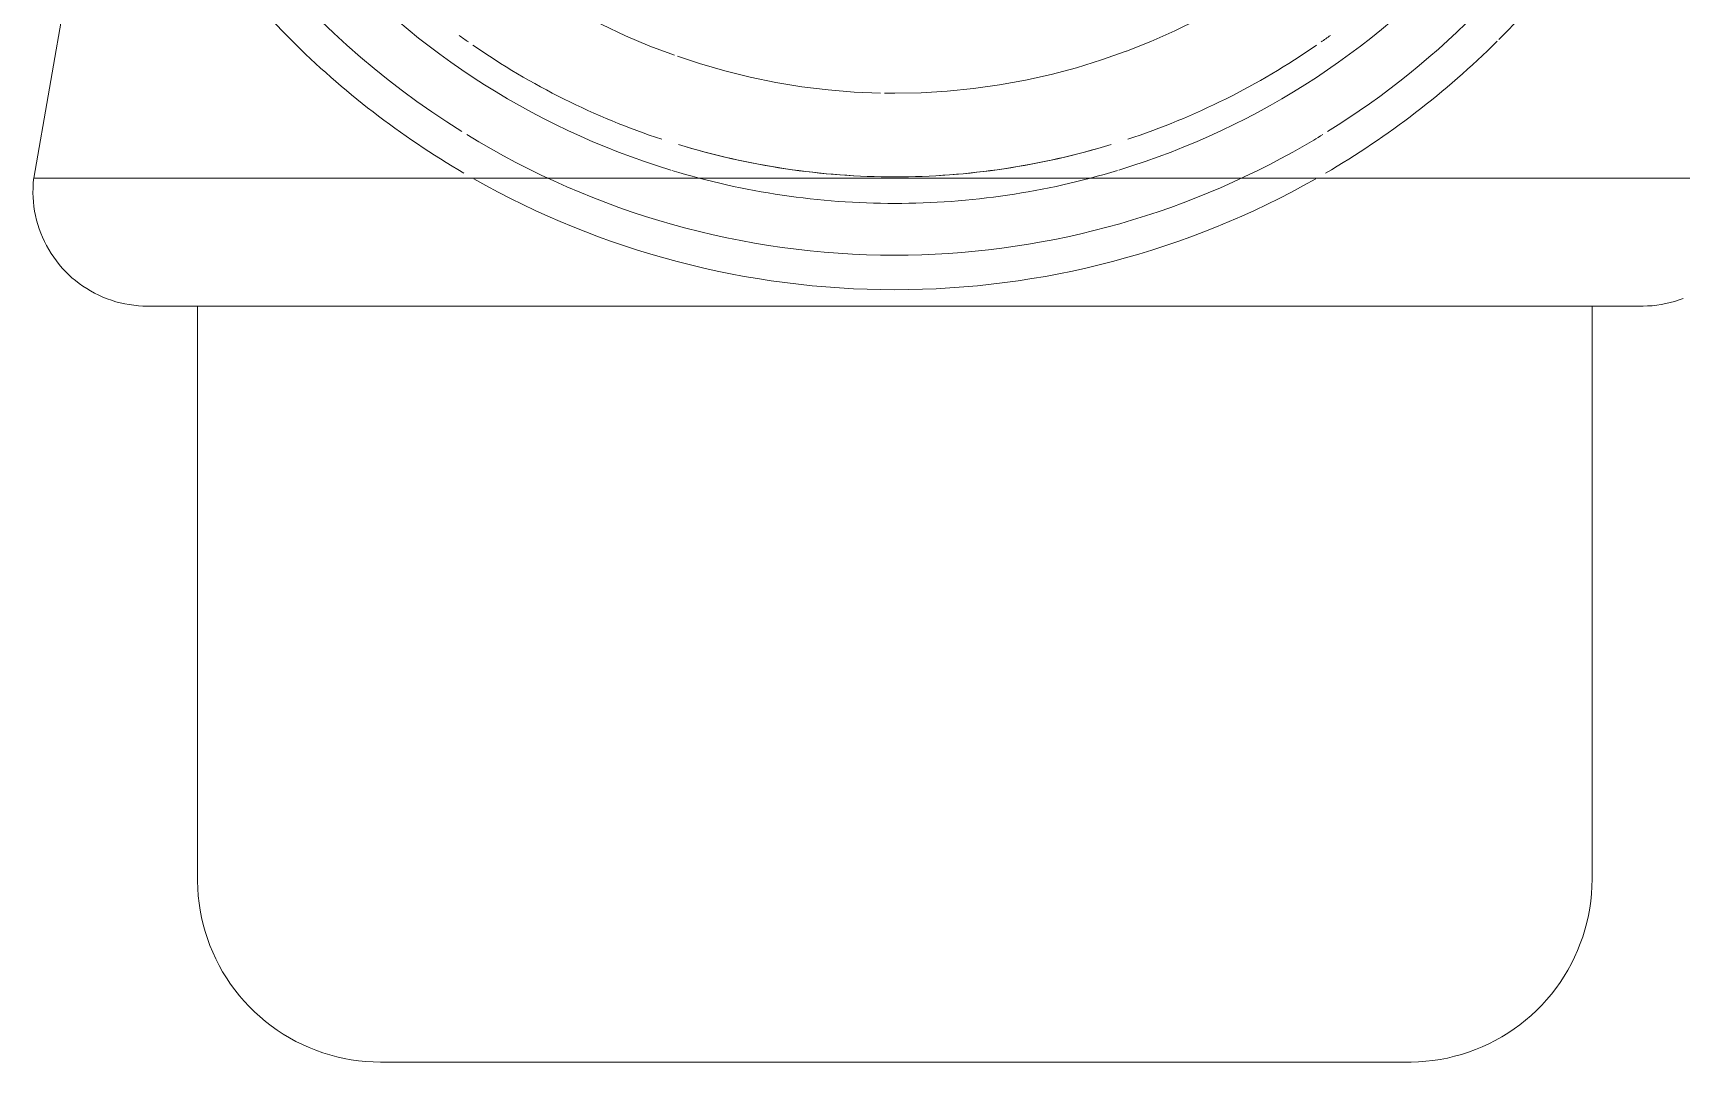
# Model space of a CAD drawing. Header units: metres. Extents: x -0.9 to 62, y -37.3 to 60.
# Drawn here: x 24.6084 to 24.6751, y 0.5542 to 0.5958 of the extents above; entities that cross this region are included whole.
import ezdxf

# ---------------------------------------------------------------- set-up
doc = ezdxf.new("R2010")
doc.units = ezdxf.units.M
doc.layers.add('P-SANR-FIXT', color=7, linetype='Continuous', lineweight=5)

# ---------------------------------------------------------------- blocks, each defined once
blk = doc.blocks.new('USO_ESG_Sifão de Uso Geral - Sifão para lavatório-3607478-DD')
at = {"layer": 'P-SANR-FIXT'}
for p, q in [((42.96093729448958, 0.6441574602753722), (42.95148152393432, 0.589951747940427)), ((42.98633120958562, 0.589951747940432), (42.95148152393433, 0.589951747940432)), ((43.02118089523691, 0.589951747940432), (42.98633120958562, 0.589951747940432)), ((42.95810771432938, 0.5847653019777135), (42.95810771432938, 0.5615628943127989)), ((43.01455470484185, 0.5615628943127989), (43.01455470484185, 0.5847653019777135))]:
    blk.add_line(p, q, dxfattribs=at)
at = {"layer": 'P-SANR-FIXT', "color": 253, "true_color": 0xa6a6a6}
for p, q in [((42.99470420363982, 0.594733670050381), (42.99569924465291, 0.595085652751873)), ((42.98591469368721, 0.5933869378016561), (42.98633120958562, 0.5933824407851755)), ((42.98633120958562, 0.5847653019777168), (42.95810771432939, 0.5847653019777168)), ((42.95965717883323, 0.5847653019777135), (42.95910847093823, 0.5847653019777135)), ((43.01455470484185, 0.5847653019777168), (42.98633120958562, 0.5847653019777168)), ((43.0136946202835, 0.5847653019777135), (43.01315758343562, 0.5847653019777135)), ((42.98655596381146, 0.5541574602753818), (42.98633120958562, 0.5541574602753818))]:
    blk.add_line(p, q, dxfattribs=at)
at = {"layer": 'P-SANR-FIXT', "color": 254, "true_color": 0xdfdfdf}
for p, q in [((42.98633120958562, 0.589951747940432), (42.95148152393433, 0.589951747940432)), ((43.02118089523691, 0.589951747940432), (42.98633120958562, 0.589951747940432)), ((42.98633120958562, 0.5847653019777168), (42.95810771432939, 0.5847653019777168)), ((42.96024855948728, 0.5847653019777135), (42.95965717883323, 0.5847653019777135)), ((42.96226894502622, 0.5847653019777135), (42.96155548798718, 0.5847653019777135)), ((42.96302089655553, 0.5847653019777135), (42.96226894502622, 0.5847653019777135)), ((42.96925409934082, 0.5847653019777135), (42.96855416654222, 0.5847653019777135)), ((42.97797307837928, 0.5847653019777135), (42.97698526497622, 0.5847653019777135)), ((43.01455470484185, 0.5847653019777168), (42.98633120958562, 0.5847653019777168)), ((42.99500265651788, 0.5847653019777135), (42.9938370557584, 0.5847653019777135)), ((43.00984820603404, 0.5847653019777135), (43.00916449688857, 0.5847653019777135)), ((43.01058988357789, 0.5847653019777135), (43.00984820603404, 0.5847653019777135))]:
    blk.add_line(p, q, dxfattribs=at)
at = {"layer": 'P-SANR-FIXT', "color": 253, "true_color": 0xa6a6a6, "flags": 128}
for points in [[(42.99570788984967, 0.5950887108767856), (42.99669657537136, 0.5954836044516633), (42.99766867851893, 0.5959177190295316), (42.99862264413476, 0.5963903601196744), (42.99955694607734, 0.5969007715971696), (43.00047008966288, 0.5974481369125378), (43.00136061405641, 0.598031580398038), (43.00222709460891, 0.5986501686685548), (43.00294853007093, 0.5992100782749364)], [(42.96997806639841, 0.5989983532442479), (42.97083098903931, 0.5983612010136808), (42.97170870872652, 0.5977586662454614), (42.97260982129583, 0.5971917128666844), (42.97353288515933, 0.5966612478818122), (42.97447642361174, 0.5961681199216611), (42.97543892719282, 0.5957131178857716), (42.97641885610217, 0.5952969696803398), (42.97741464266258, 0.5949203410537206)], [(42.97753397918582, 0.5948805831485765), (42.97842469382796, 0.5945838345313738), (42.97944739373192, 0.5942879884519515), (42.98048110627276, 0.5940332761060678), (42.98152417773097, 0.5938201049791434), (42.98257493941468, 0.5936488160995053), (42.98363171032938, 0.5935196834928226), (42.98469279986703, 0.5934329137437174), (42.98575651051073, 0.5933886456652799)], [(42.98633120958562, 0.5933824407851755), (42.98739562805629, 0.5934037319934924), (42.98845834368447, 0.5934675715570522), (42.98951765635187, 0.5935738573461699), (42.99057187138418, 0.593722419326259), (42.99161930226222, 0.5939130198298394), (42.99265827332006, 0.5941453539367676), (42.99368712242562, 0.5944190499620343), (42.99470420363982, 0.594733670050381)], [(42.97389875832773, 0.5541574602753818), (42.97324095791763, 0.5541574602753818), (42.97260409911777, 0.5541574602753818), (42.97198920076635, 0.5541574602753818), (42.97139724656959, 0.5541574602753818), (42.97082918352789, 0.5541574602753818), (42.97028592042098, 0.5541574602753818), (42.96976832635391, 0.5541574602753818)], [(42.97978254366932, 0.5541574602753818), (42.97899754303149, 0.5541574602753818), (42.97822427469571, 0.5541574602753818), (42.97746397572637, 0.5541574602753818), (42.97671786243962, 0.5541574602753818), (42.97598712845757, 0.5541574602753818), (42.97527294279871, 0.5541574602753818), (42.97457644800773, 0.5541574602753818), (42.97409466021987, 0.5541574602753818)], [(42.98633120958562, 0.5541574602753818), (42.98549870917842, 0.5541574602753818), (42.98466754059428, 0.5541574602753818), (42.98383903352564, 0.5541574602753818), (42.98301451340705, 0.5541574602753818), (42.98219529929483, 0.5541574602753818), (42.98138270175679, 0.5541574602753818), (42.98057802077565, 0.5541574602753818), (42.97989807487906, 0.5541574602753818)], [(43.00302928817661, 0.5541574602753818), (43.00251876604665, 0.5541574602753818), (43.00198234727952, 0.5541574602753818), (43.00142089003081, 0.5541574602753818), (43.00083529251236, 0.5541574602753818), (43.00022649155526, 0.5541574602753818), (42.99959546111118, 0.5541574602753818), (42.99894321069421, 0.5541574602753818), (42.99827078376588, 0.5541574602753818), (42.99757925606585, 0.5541574602753818), (42.99686973389089, 0.5541574602753818), (42.99614335232515, 0.5541574602753818), (42.99540127342416, 0.5541574602753818), (42.99464468435589, 0.5541574602753818), (42.99387479550142, 0.5541574602753818), (42.99309283851871, 0.5541574602753818), (42.9923000643721, 0.5541574602753818), (42.99149774133112, 0.5541574602753818), (42.99068715294148, 0.5541574602753818), (42.9898695959717, 0.5541574602753818), (42.98904637833851, 0.5541574602753818), (42.98821881701452, 0.5541574602753818), (42.98738823592132, 0.5541574602753818), (42.98655596381146, 0.5541574602753818)]]:
    blk.add_lwpolyline(points, dxfattribs=at)
at = {"layer": 'P-SANR-FIXT', "flags": 128}
for points in [[(42.95608709751568, 0.5847653019777135), (42.95590162290885, 0.5847690119645278), (42.95571644502182, 0.5847801359897838), (42.95553186009971, 0.5847986562574146), (42.95534816343904, 0.584824543138943), (42.95516564891525, 0.5848577552208803), (42.95498460851265, 0.5848982393709812), (42.95480533185727, 0.5849459308232395), (42.95462810575352, 0.5850007532815057), (42.95445321372536, 0.5850626190415447), (42.95428093556271, 0.5851314291313322), (42.9541115468739, 0.5852070734694083), (42.95394531864468, 0.585289431040967), (42.95378251680476, 0.5853783700914608), (42.95362340180238, 0.5854737483373845), (42.95346822818757, 0.5855754131938878), (42.95331724420502, 0.5856832020188899), (42.95317069139691, 0.5857969423732636), (42.95302880421643, 0.5859164522967053), (42.95289180965285, 0.5860415405988313), (42.95275992686821, 0.5861720071650437), (42.95263336684687, 0.5863076432766654), (42.95251233205782, 0.5864482319448545), (42.95239701613094, 0.5865935482577327), (42.95228760354709, 0.5867433597401953), (42.95218426934309, 0.5868974267258317), (42.95208717883159, 0.5870555027403284), (42.95199648733672, 0.5872173348957863), (42.95191233994553, 0.5873826642952764), (42.95183487127588, 0.5875512264470273), (42.95176420526111, 0.5877227516875573), (42.95170045495178, 0.5878969656130698), (42.9516437223348, 0.5880735895184468), (42.95159409817023, 0.5882523408431183), (42.95155166184616, 0.5884329336230983), (42.95151648125164, 0.5886150789484603), (42.95148861266814, 0.5887984854255406), (42.95146810067945, 0.5889828596430995), (42.95145497810035, 0.589167906641722), (42.9514492659242, 0.5893533303856838), (42.95145097328922, 0.5895388342365488), (42.95146009746403, 0.5897241214277291), (42.95147662385187, 0.5899088955392425), (42.95148152393432, 0.589951747940427)], [(43.0182495011338, 0.5850780007394195), (43.01807519197724, 0.5850145112779322), (43.01789848334813, 0.5849580431083575), (43.01771965794255, 0.5849086865677183), (43.01753900184303, 0.5848665206159525), (43.01735680406079, 0.5848316127095866), (43.01717335607341, 0.5848040186938244), (43.01698895135853, 0.5847837827132049), (43.01680388492436, 0.5847709371409809), (43.01661845283773, 0.5847655025273274), (43.01657532165555, 0.5847653019777135)], [(42.95910847093823, 0.5847653019777135), (42.95860331361786, 0.5847653019777135), (42.95814251501606, 0.5847653019777135), (42.95772681231231, 0.5847653019777135), (42.95735687054226, 0.5847653019777135), (42.9570332815338, 0.5847653019777135), (42.95675656296034, 0.5847653019777135), (42.95652715751255, 0.5847653019777135), (42.95634543219023, 0.5847653019777135), (42.95621167771511, 0.5847653019777135), (42.95612610806584, 0.5847653019777135), (42.95608886013557, 0.5847653019777135), (42.95608709751568, 0.5847653019777135)], [(42.95608709751568, 0.5847653019777135), (42.95611128957947, 0.5847653019777135), (42.95618382706869, 0.5847653019777135), (42.95630459393885, 0.5847653019777135), (42.95647339698871, 0.5847653019777135), (42.95668996616939, 0.5847653019777135), (42.95695395501641, 0.5847653019777135), (42.95726494120392, 0.5847653019777135), (42.95762242722037, 0.5847653019777135), (42.9580258411644, 0.5847653019777135), (42.95847453765975, 0.5847653019777135), (42.95896779888773, 0.5847653019777135), (42.95950483573561, 0.5847653019777135), (42.960084789059, 0.5847653019777135), (42.9607067310563, 0.5847653019777135), (42.96136966675297, 0.5847653019777135), (42.96207253559334, 0.5847653019777135), (42.96281421313719, 0.5847653019777135), (42.96359351285866, 0.5847653019777135), (42.96440918804444, 0.5847653019777135), (42.96525993378825, 0.5847653019777135), (42.96614438907835, 0.5847653019777135), (42.96706113897498, 0.5847653019777135), (42.96800871687386, 0.5847653019777135), (42.96898560685248, 0.5847653019777135), (42.96999024609529, 0.5847653019777135), (42.9710210273938, 0.5847653019777135), (42.9720763017178, 0.5847653019777135), (42.97315438085352, 0.5847653019777135), (42.9742535401043, 0.5847653019777135), (42.97537202104981, 0.5847653019777135), (42.97650803435915, 0.5847653019777135), (42.97765976265335, 0.5847653019777135), (42.97882536341284, 0.5847653019777135), (42.98000297192502, 0.5847653019777135), (42.98119070426754, 0.5847653019777135), (42.98238666032196, 0.5847653019777135), (42.98358892681376, 0.5847653019777135), (42.98479558037299, 0.5847653019777135), (42.98600469061139, 0.5847653019777135), (42.98633120958562, 0.5847653019777135)], [(42.98633120958562, 0.5847653019777135), (42.98754065149036, 0.5847653019777135), (42.98874815854606, 0.5847653019777135), (42.989951798999, 0.5847653019777135), (42.99114964728123, 0.5847653019777135), (42.99233978709105, 0.5847653019777135), (42.99352031445859, 0.5847653019777135), (42.99468934079194, 0.5847653019777135), (42.99584499589835, 0.5847653019777135), (42.99698543097614, 0.5847653019777135), (42.99810882157249, 0.5847653019777135), (42.99921337050208, 0.5847653019777135), (43.00029731072225, 0.5847653019777135), (43.00135890815989, 0.5847653019777135), (43.00239646448554, 0.5847653019777135), (43.00340831983043, 0.5847653019777135), (43.00439285544184, 0.5847653019777135), (43.00534849627283, 0.5847653019777135), (43.00627371350192, 0.5847653019777135), (43.00716702697893, 0.5847653019777135), (43.00802700759284, 0.5847653019777135), (43.00885227955812, 0.5847653019777135), (43.00964152261569, 0.5847653019777135), (43.01039347414502, 0.5847653019777135), (43.01110693118406, 0.5847653019777135), (43.01178075235375, 0.5847653019777135), (43.01241385968395, 0.5847653019777135), (43.013005240338, 0.5847653019777135), (43.013553948233, 0.5847653019777135), (43.01405910555337, 0.5847653019777135), (43.01451990415516, 0.5847653019777135), (43.01493560685893, 0.5847653019777135), (43.01530554862898, 0.5847653019777135), (43.01562913763744, 0.5847653019777135), (43.01590585621089, 0.5847653019777135), (43.01613526165868, 0.5847653019777135), (43.016316986981, 0.5847653019777135), (43.01645074145612, 0.5847653019777135), (43.0165363111054, 0.5847653019777135), (43.01657355903566, 0.5847653019777135), (43.01657532165555, 0.5847653019777135)], [(43.01657532165555, 0.5847653019777135), (43.01655112959176, 0.5847653019777135), (43.01647859210254, 0.5847653019777135), (43.01635782523238, 0.5847653019777135), (43.01618902218252, 0.5847653019777135), (43.01597245300184, 0.5847653019777135), (43.01570846415482, 0.5847653019777135), (43.01539747796731, 0.5847653019777135), (43.01503999195085, 0.5847653019777135), (43.01463657800683, 0.5847653019777135), (43.01418788151149, 0.5847653019777135), (43.0136946202835, 0.5847653019777135)], [(42.9655131483668, 0.5541574602753818), (42.96521700999028, 0.5541633838327416), (42.96492134537199, 0.5541811450283907), (42.96462662751225, 0.5542107154482052), (42.96433332789675, 0.5542520477858224), (42.96404191574234, 0.5543050759183182), (42.96375285724628, 0.5543697150119934), (42.96346661484049, 0.5544458616580875), (42.96318364645178, 0.55453339403821), (42.9629044047692, 0.5546321721192236), (42.96262933651987, 0.5547420378772723), (42.96235888175432, 0.55486281555058), (42.96209347314248, 0.5549943119206331), (42.9618335352815, 0.5551363166212903), (42.96157948401651, 0.5552886024753249), (42.96133172577535, 0.5554509258578552), (42.96109065691834, 0.5556230270860959), (42.96085666310424, 0.5558046308347944), (42.96063011867324, 0.5559954465766936), (42.96041138604807, 0.5561951690473127), (42.9602008151543, 0.5564034787333033), (42.95999874286044, 0.5566200423836027), (42.95980549243905, 0.556844513542571), (42.95962137304956, 0.5570765331042383), (42.95944667924374, 0.5573157298867983), (42.95928169049441, 0.5575617212264289), (42.95912667074836, 0.5578141135894583), (42.95898186800413, 0.5580725032019475), (42.95884751391521, 0.5583364766956368), (42.9587238234195, 0.5586056117692482), (42.95861099439538, 0.5588794778640754), (42.95850920734523, 0.5591576368527897), (42.95841862510663, 0.5594396437403463), (42.95833939259182, 0.5597250473758812), (42.95827163655594, 0.5600133911744635), (42.95821546539419, 0.5603042138475235), (42.95817096896842, 0.5605970501408233), (42.95813821846345, 0.5608914315787632), (42.95811726627309, 0.5611868872138395), (42.95810814591638, 0.561482944380064), (42.95810771432938, 0.5615628943127989)], [(43.01455470484185, 0.5615628943127989), (43.0145487812845, 0.5612667559362805), (43.01453102008884, 0.5609710913179904), (43.01450144966902, 0.5606763734582476), (43.0144601173314, 0.5603830738427582), (43.01440708919891, 0.5600916616883391), (43.01434245010523, 0.5598026031922723), (43.01426630345915, 0.5595163607864906), (43.01417877107902, 0.5592333923977789), (43.01407999299801, 0.5589541507151995), (43.01397012723996, 0.5586790824658723), (43.01384934956665, 0.55840862770032), (43.0137178531966, 0.5581432190884746), (43.01357584849594, 0.5578832812274951), (43.0134235626419, 0.5576292299625101), (43.01326123925937, 0.5573814717213484), (43.01308913803113, 0.557140402864344), (43.01290753428244, 0.5569064090502424), (43.01271671854054, 0.5566798646192311), (43.01251699606992, 0.5564611319940709), (43.01230868638392, 0.556250561100303), (43.01209212273363, 0.556048488806439), (43.01186765157466, 0.5558552383850401), (43.011635632013, 0.5556711189955578), (43.01139643523042, 0.5554964251897376), (43.0111504438908, 0.5553314364404041), (43.01089805152777, 0.555176416694359), (43.01063966191528, 0.5550316139501271), (43.0103756884216, 0.554897259861211), (43.01010655334798, 0.5547735693654904), (43.00983268725316, 0.5546607403413735), (43.00955452826444, 0.5545589532912314), (43.00927252137688, 0.5544683710526276), (43.00898711774134, 0.5543891385378232), (43.00869877394276, 0.5543213825019397), (43.00840795126971, 0.554265211340179), (43.00811511497641, 0.5542207149144195), (43.00782073353847, 0.5541879644094483), (43.00752527790339, 0.5541670122190888), (43.00722922073717, 0.5541578918623743), (43.00714927080443, 0.5541574602753818)], [(42.96927722936679, 0.5541574602753818), (42.96881341511003, 0.5541574602753818), (42.9683776255875, 0.5541574602753818), (42.96797055796948, 0.5541574602753818), (42.9675928634773, 0.5541574602753818), (42.9672451463416, 0.5541574602753818), (42.96692796283562, 0.5541574602753818), (42.9666418203853, 0.5541574602753818), (42.96638717675753, 0.5541574602753818), (42.96616443932776, 0.5541574602753818), (42.9659739644284, 0.5541574602753818), (42.96581605677865, 0.5541574602753818), (42.96569096899706, 0.5541574602753818), (42.96559890119739, 0.5541574602753818), (42.96554000066848, 0.5541574602753818), (42.96551436163863, 0.5541574602753818), (42.9655131483668, 0.5541574602753818)], [(42.9655131483668, 0.5541574602753818), (42.9655298005953, 0.5541574602753818), (42.96557973064079, 0.5541574602753818), (42.96566285862584, 0.5541574602753818), (42.96577905156342, 0.5541574602753818), (42.9659281235696, 0.5541574602753818), (42.96610983616098, 0.5541574602753818), (42.96632389863619, 0.5541574602753818), (42.96656996854091, 0.5541574602753818), (42.96684765221579, 0.5541574602753818), (42.96715650542621, 0.5541574602753818), (42.96749603407288, 0.5541574602753818), (42.96786569498242, 0.5541574602753818), (42.96826489677623, 0.5541574602753818), (42.96869300081659, 0.5541574602753818), (42.96914932222836, 0.5541574602753818), (42.96963313099463, 0.5541574602753818), (42.97014365312458, 0.5541574602753818), (42.97068007189171, 0.5541574602753818), (42.97124152914041, 0.5541574602753818), (42.97182712665887, 0.5541574602753818), (42.97243592761597, 0.5541574602753818), (42.97306695806005, 0.5541574602753818), (42.97371920847702, 0.5541574602753818), (42.97439163540535, 0.5541574602753818), (42.97508316310539, 0.5541574602753818), (42.97579268528034, 0.5541574602753818), (42.97651906684608, 0.5541574602753818), (42.97726114574706, 0.5541574602753818), (42.97801773481534, 0.5541574602753818), (42.97878762366981, 0.5541574602753818), (42.97956958065252, 0.5541574602753818), (42.98036235479913, 0.5541574602753818), (42.98116467784011, 0.5541574602753818), (42.98197526622975, 0.5541574602753818), (42.98279282319953, 0.5541574602753818), (42.98361604083272, 0.5541574602753818), (42.98444360215671, 0.5541574602753818), (42.98527418324992, 0.5541574602753818), (42.98610645535977, 0.5541574602753818), (42.98633120958562, 0.5541574602753818)], [(42.98633120958562, 0.5541574602753818), (42.98716370999281, 0.5541574602753818), (42.98799487857695, 0.5541574602753818), (42.9888233856456, 0.5541574602753818), (42.98964790576419, 0.5541574602753818), (42.99046711987641, 0.5541574602753818), (42.99127971741445, 0.5541574602753818), (42.99208439839559, 0.5541574602753818), (42.99287987550191, 0.5541574602753818), (42.99366487613975, 0.5541574602753818), (42.99443814447552, 0.5541574602753818), (42.99519844344486, 0.5541574602753818), (42.99594455673161, 0.5541574602753818), (42.99667529071366, 0.5541574602753818), (42.99738947637253, 0.5541574602753818), (42.9980859711635, 0.5541574602753818), (42.99876366084349, 0.5541574602753818), (42.9994214612536, 0.5541574602753818), (43.00005832005347, 0.5541574602753818), (43.00067321840488, 0.5541574602753818), (43.00126517260166, 0.5541574602753818), (43.00183323564334, 0.5541574602753818), (43.00237649875026, 0.5541574602753818), (43.00289409281733, 0.5541574602753818), (43.00338518980444, 0.5541574602753818), (43.0038490040612, 0.5541574602753818), (43.00428479358373, 0.5541574602753818), (43.00469186120176, 0.5541574602753818), (43.00506955569393, 0.5541574602753818), (43.00541727282963, 0.5541574602753818), (43.00573445633561, 0.5541574602753818), (43.00602059878593, 0.5541574602753818), (43.00627524241371, 0.5541574602753818), (43.00649797984347, 0.5541574602753818), (43.00668845474283, 0.5541574602753818), (43.00684636239258, 0.5541574602753818), (43.00697145017417, 0.5541574602753818), (43.00706351797385, 0.5541574602753818), (43.00712241850275, 0.5541574602753818), (43.00714805753261, 0.5541574602753818), (43.00714927080443, 0.5541574602753818)], [(43.00714927080443, 0.5541574602753818), (43.00713261857593, 0.5541574602753818), (43.00708268853044, 0.5541574602753818), (43.00699956054539, 0.5541574602753818), (43.00688336760781, 0.5541574602753818), (43.00673429560163, 0.5541574602753818), (43.00655258301025, 0.5541574602753818), (43.00633852053505, 0.5541574602753818), (43.00609245063032, 0.5541574602753818), (43.00581476695544, 0.5541574602753818), (43.00550591374503, 0.5541574602753818), (43.00516638509836, 0.5541574602753818), (43.00479672418881, 0.5541574602753818), (43.004397522395, 0.5541574602753818), (43.00396941835464, 0.5541574602753818), (43.00351309694287, 0.5541574602753818), (43.00317337490157, 0.5541574602753818)]]:
    blk.add_lwpolyline(points, dxfattribs=at)
at = {"layer": 'P-SANR-FIXT', "color": 254, "true_color": 0xdfdfdf, "flags": 128}
for points in [[(42.96155548798718, 0.5847653019777135), (42.96088166681748, 0.5847653019777135), (42.96024855948728, 0.5847653019777135)], [(42.96463541157839, 0.5847653019777135), (42.96381013961311, 0.5847653019777135), (42.96302089655553, 0.5847653019777135)], [(42.9682695637294, 0.5847653019777135), (42.96731392289841, 0.5847653019777135), (42.96638870566931, 0.5847653019777135), (42.96549539219231, 0.5847653019777135), (42.96463541157839, 0.5847653019777135)], [(42.97344904866915, 0.5847653019777135), (42.97236510844898, 0.5847653019777135), (42.97130351101134, 0.5847653019777135), (42.97026595468569, 0.5847653019777135), (42.96925409934082, 0.5847653019777135)], [(42.97681742327288, 0.5847653019777135), (42.97567698819509, 0.5847653019777135), (42.97455359759875, 0.5847653019777135), (42.97344904866915, 0.5847653019777135)], [(42.98633120958562, 0.5847653019777135), (42.98512176768087, 0.5847653019777135), (42.98391426062517, 0.5847653019777135), (42.98271062017223, 0.5847653019777135), (42.98151277189, 0.5847653019777135), (42.9803226320802, 0.5847653019777135), (42.97914210471264, 0.5847653019777135), (42.97797307837928, 0.5847653019777135)], [(42.9938370557584, 0.5847653019777135), (42.9926594472462, 0.5847653019777135), (42.9914717149037, 0.5847653019777135), (42.99027575884926, 0.5847653019777135), (42.98907349235748, 0.5847653019777135), (42.98786683879824, 0.5847653019777135), (42.98665772855985, 0.5847653019777135), (42.98633120958562, 0.5847653019777135)], [(42.99840887906693, 0.5847653019777135), (42.99729039812142, 0.5847653019777135), (42.99615438481208, 0.5847653019777135), (42.99505274926045, 0.5847653019777135)], [(43.00267217307594, 0.5847653019777135), (43.00164139177743, 0.5847653019777135), (43.00058611745343, 0.5847653019777135), (42.99950803831771, 0.5847653019777135), (42.99840887906693, 0.5847653019777135)], [(43.00906890631258, 0.5847653019777135), (43.00825323112679, 0.5847653019777135), (43.00740248538299, 0.5847653019777135), (43.00651803009288, 0.5847653019777135), (43.00560128019625, 0.5847653019777135), (43.00465370229737, 0.5847653019777135), (43.00367681231874, 0.5847653019777135), (43.00292056386537, 0.5847653019777135)], [(43.01315758343562, 0.5847653019777135), (43.01257763011223, 0.5847653019777135), (43.01195568811493, 0.5847653019777135), (43.01129275241826, 0.5847653019777135), (43.01079921022998, 0.5847653019777135)]]:
    blk.add_lwpolyline(points, dxfattribs=at)
at = {"layer": 'P-SANR-FIXT', "color": 253, "true_color": 0xa6a6a6}
for radius, start, end in [(0.031077438353576, 188.2751990298271, 253.0426969830293), (0.03107743835357774, 286.9573030169565, 351.7248009701602), (0.03317195909158125, 197.9811155125715, 238.1260995877869), (0.03457092903813005, 201.7972354997527, 224.9999999999997), (0.03317195909157458, 301.873900412206, 329.9999999999997), (0.0345709290381199, 314.9999999999998, 329.9999999999986), (0.03457092903812044, 300.296466287568, 314.8447743051062), (0.03317195909158244, 238.5190423476497, 269.9999999999996), (0.03317195909158319, 299.9999999999937, 301.4809576523371), (0.03317195909157458, 269.9999999999996, 300.0000000000002), (0.03457092903812131, 240.4731918418036, 269.9999999999997), (0.03107743835357724, 253.1275918846757, 269.9999999999996), (0.03107743835357227, 269.9999999999996, 286.8724081153136), (0.03457092903811666, 269.9999999999996, 299.5268081581758)]:
    blk.add_arc((42.98633120958562, 0.6200000000000044), radius, start, end, dxfattribs=at)
at = {"layer": 'P-SANR-FIXT', "color": 254, "true_color": 0xdfdfdf}
for centre, radius, start, end in [((42.98633120958562, 0.6200000000000001), 0.02999999999999814, 234.0045529318062, 234.8843956453771), ((42.98633120958562, 0.6200000000000001), 0.03000000000000243, 234.0045529318102, 234.8843956453813), ((42.98633120958562, 0.6200000000000001), 0.02999999999999253, 305.1156043546155, 305.9954470681851), ((42.98633120958562, 0.6200000000000001), 0.02999999999999972, 305.1156043546094, 305.9954470681789), ((42.98633120958562, 0.6200000000000044), 0.03457092903811934, 224.9999999999908, 239.7035337124294), ((42.98633120958562, 0.6200000000000001), 0.03000000000000082, 235.3158985852776, 251.6846484728836), ((42.98633120958562, 0.6200000000000001), 0.03000000000000774, 235.315898585284, 251.6846484728876), ((42.98633120958562, 0.6200000000000001), 0.02999999999999876, 288.3153515271038, 304.6841014147103), ((42.98633120958562, 0.6200000000000001), 0.03000000000000262, 288.3153515271017, 304.6841014147071), ((42.98633120958562, 0.6200000000000001), 0.0299999999999942, 253.0326452469076, 269.9999999999996), ((42.98633120958562, 0.6200000000000001), 0.02999999999999892, 253.0326452469102, 286.9673547530761), ((42.98633120958562, 0.6200000000000001), 0.02999999999999986, 269.9999999999991, 286.9673547530745)]:
    blk.add_arc(centre, radius, start, end, dxfattribs=at)

msp = doc.modelspace()

# ---------------------------------------------------------------- block references
at = {"layer": 'P-SANR-FIXT'}
msp.add_blockref('USO_ESG_Sifão de Uso Geral - Sifão para lavatório-3607478-DD', (-18.34301804267776, 0), dxfattribs=at)

doc.saveas('drawing.dxf')
